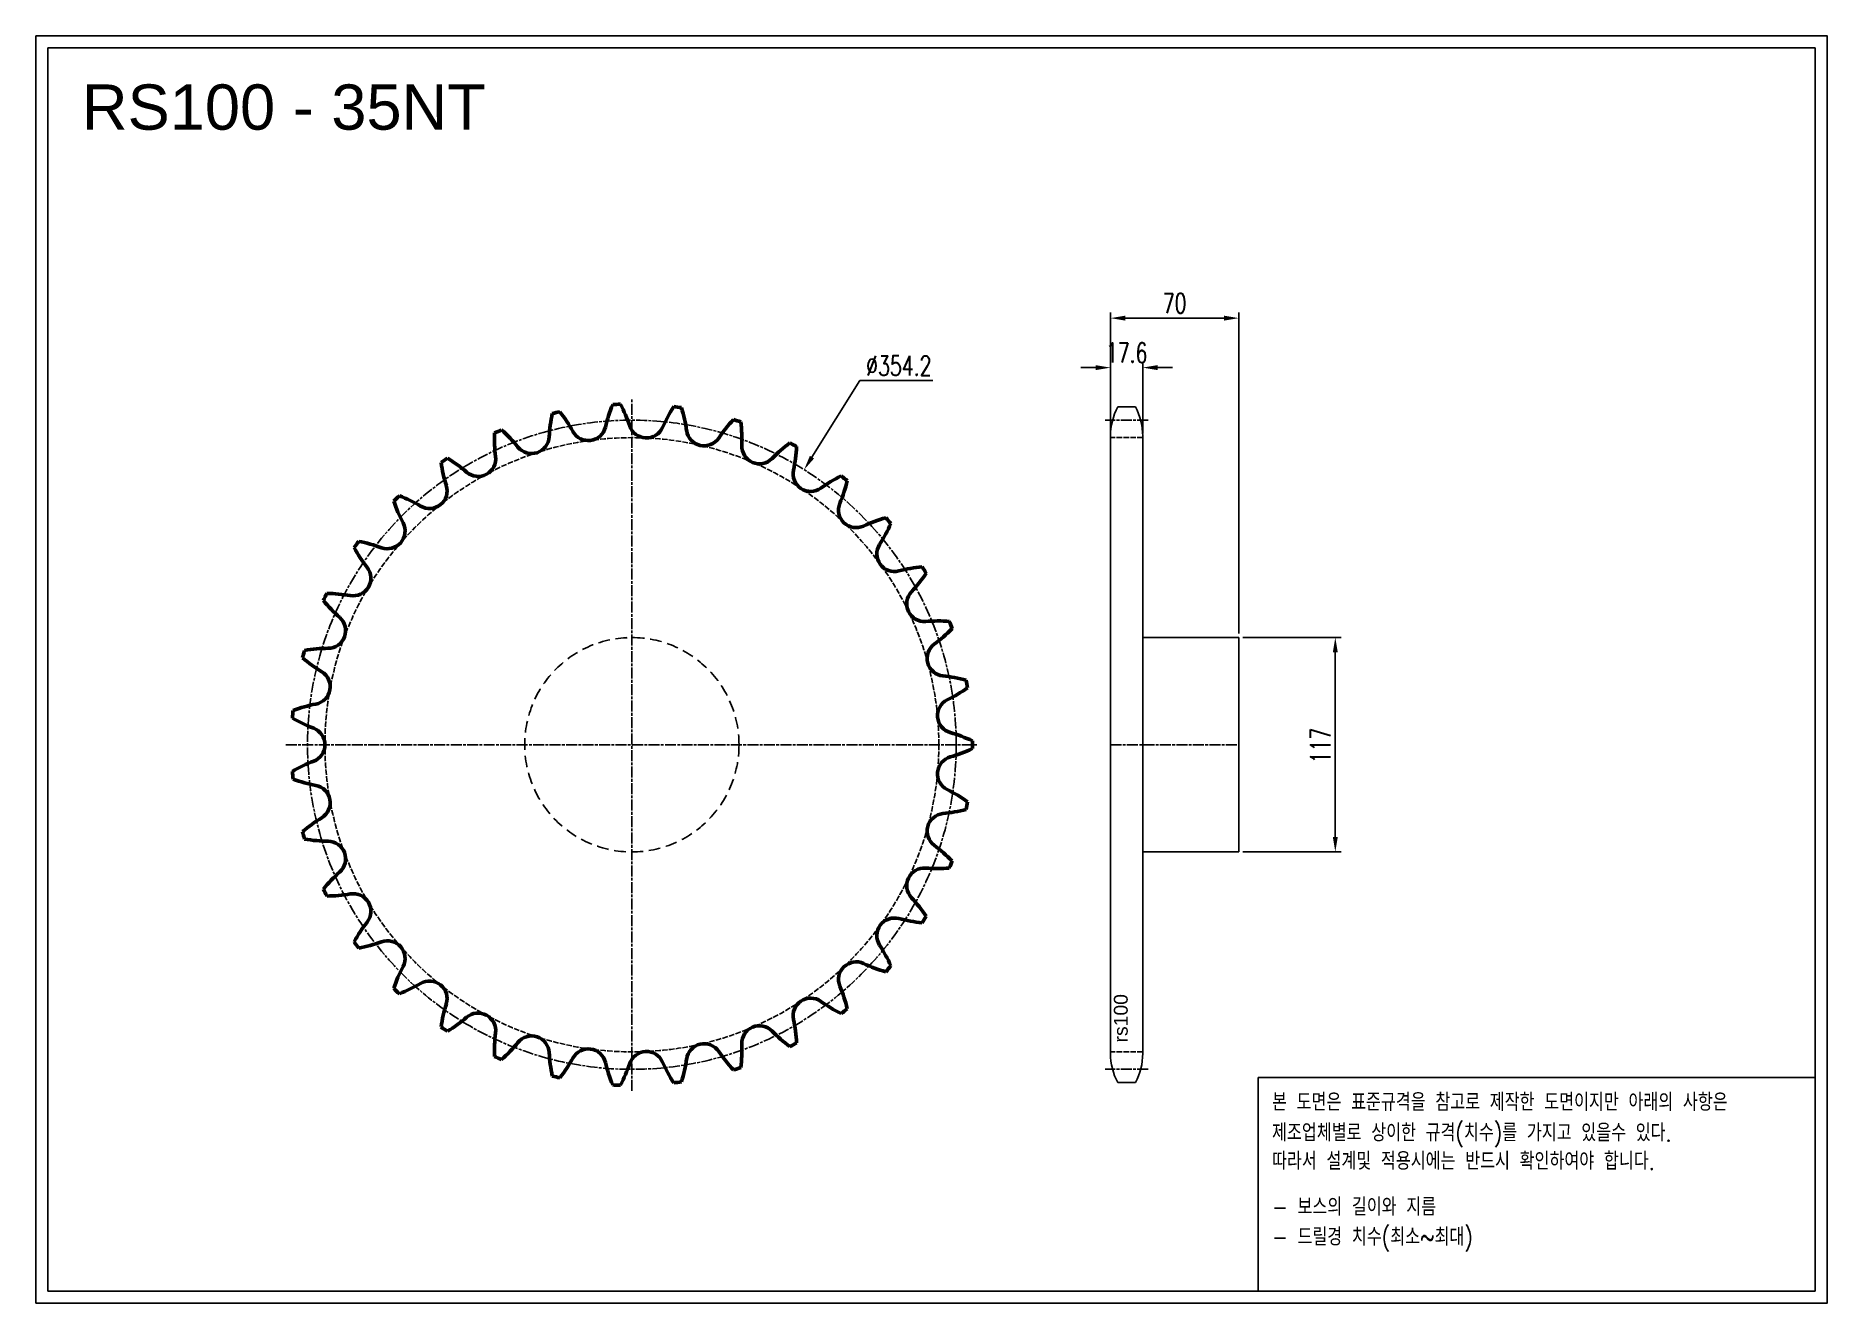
# Model space of a CAD drawing. Header units: millimetres. Extents: x -15735 to -14757, y 17237 to 17928.
import ezdxf

# ---------------------------------------------------------------- set-up
doc = ezdxf.new("R2010")
doc.units = ezdxf.units.MM
for name, pattern in [('AM_ISO02W050', [7.5, 6, -1.5]), ('AM_ISO02W050x2', [3.75, 3, -0.75]), ('AM_ISO08W050', [18, 12, -1.5, 3, -1.5]), ('AM_ISO08W050x2', [9, 6, -0.75, 1.5, -0.75]), ('HIDDEN', [9.525, 6.35, -3.175])]:
    doc.linetypes.add(name, pattern=pattern)
for name, color, linetype, lineweight in [('AM_0N', 7, 'Continuous', 50), ('AM_3N', 6, 'AM_ISO02W050', 25), ('AM_7', 4, 'AM_ISO08W050', 25), ('AM_7N', 4, 'AM_ISO08W050', 25)]:
    doc.layers.add(name, color=color, linetype=linetype, lineweight=lineweight)
doc.layers.add('HL', color=2, linetype='HIDDEN')
doc.layers.add('S-DIM', color=7, linetype='Continuous')
doc.styles.add('HAN', font='ROMANS.shx', dxfattribs={"width": 0.7, "bigfont": 'whgtxt.shx'})
doc.styles.add('HSG', font='SIMPLEX.shx', dxfattribs={"width": 0.7, "bigfont": 'HSG.shx'})
doc.styles.get("Standard").update_dxf_attribs({"font": 'arial.ttf'})
doc.dimstyles.new('APP23', dxfattribs={"dimscale": 4.5, "dimtxt": 2.4, "dimasz": 1.8, "dimexe": 0.7, "dimexo": 0.5, "dimgap": 0.6, "dimtad": 1, "dimtoh": 1, "dimdec": 1, "dimrnd": 0.01, "dimzin": 9, "dimdsep": 46, "dimtxsty": 'HSG', "dimcen": 0, "dimclrd": 1, "dimclre": 1, "dimclrt": 256, "dimazin": 2, "dimtp": 1, "dimtm": 1, "dimtfac": 0.5, "dimtdec": 1, "dimtix": 1, "dimtofl": 0, "dimtmove": 0, "dimatfit": 3, "dimfxl": 0, "dimtvp": 1, "dimtolj": 2, "dimlwd": -1, "dimlwe": -1, "dimarcsym": 0})

# ---------------------------------------------------------------- blocks, each defined once
blk = doc.blocks.new('*D1')
at = {"layer": 'Defpoints', "color": 0, "transparency": 16777216}
for p in [(-15077.95, 17600.07), (-15077.95, 17483.07), (-15025.22, 17483.07)]:
    blk.add_point(p, dxfattribs=at)
at = {"layer": 'S-DIM', "color": 1, "transparency": 16777216}
for p, q in [((-15075.7, 17600.07), (-15022.07, 17600.07)), ((-15025.22, 17591.97), (-15025.22, 17491.17)), ((-15075.7, 17483.07), (-15022.07, 17483.07))]:
    blk.add_line(p, q, dxfattribs=at)
for points in [[(-15026.57, 17591.97), (-15023.87, 17591.97), (-15025.22, 17600.07)], [(-15026.57, 17491.17), (-15023.87, 17491.17), (-15025.22, 17483.07)]]:
    blk.add_solid(points, dxfattribs=at)
at = {"layer": 'S-DIM', "transparency": 16777216, "insert": (-15033.32, 17541.16), "char_height": 10.8, "attachment_point": 5, "rotation": 90, "style": 'HSG'}
blk.add_mtext('\\A2;117', dxfattribs=at)
blk = doc.blocks.new('*D2')
at = {"layer": 'Defpoints', "color": 0, "transparency": 16777216}
for p in [(-15130.35, 17747.35), (-15147.95, 17710.01), (-15130.35, 17709.14)]:
    blk.add_point(p, dxfattribs=at)
at = {"layer": 'S-DIM', "color": 1, "transparency": 16777216}
for p, q in [((-15147.95, 17712.26), (-15147.95, 17750.5)), ((-15130.35, 17711.39), (-15130.35, 17750.5)), ((-15156.05, 17747.35), (-15164.15, 17747.35)), ((-15122.25, 17747.35), (-15114.15, 17747.35))]:
    blk.add_line(p, q, dxfattribs=at)
for points in [[(-15156.05, 17748.7), (-15156.05, 17746), (-15147.95, 17747.35)], [(-15122.25, 17748.7), (-15122.25, 17746), (-15130.35, 17747.35)]]:
    blk.add_solid(points, dxfattribs=at)
at = {"layer": 'S-DIM', "transparency": 16777216, "insert": (-15139.15, 17755.45), "char_height": 10.8, "attachment_point": 5, "style": 'HSG'}
blk.add_mtext('\\A2;17.6', dxfattribs=at)
blk = doc.blocks.new('*D3')
at = {"layer": 'Defpoints', "color": 0, "transparency": 16777216}
for p in [(-15077.95, 17774.35), (-15147.95, 17710.01), (-15077.95, 17600.07)]:
    blk.add_point(p, dxfattribs=at)
at = {"layer": 'S-DIM', "color": 1, "transparency": 16777216}
for p, q in [((-15147.95, 17712.26), (-15147.95, 17777.5)), ((-15139.85, 17774.35), (-15086.05, 17774.35)), ((-15077.95, 17602.32), (-15077.95, 17777.5))]:
    blk.add_line(p, q, dxfattribs=at)
for points in [[(-15139.85, 17775.7), (-15139.85, 17773), (-15147.95, 17774.35)], [(-15086.05, 17775.7), (-15086.05, 17773), (-15077.95, 17774.35)]]:
    blk.add_solid(points, dxfattribs=at)
at = {"layer": 'S-DIM', "transparency": 16777216, "insert": (-15112.95, 17782.45), "char_height": 10.8, "attachment_point": 5, "style": 'HSG'}
blk.add_mtext('\\A2;70', dxfattribs=at)
blk = doc.blocks.new('*D4')
at = {"layer": 'Defpoints', "color": 0, "transparency": 16777216}
for p in [(-15315.22, 17691.64), (-15503.28, 17391.5)]:
    blk.add_point(p, dxfattribs=at)
at = {"layer": 'S-DIM', "color": 1, "transparency": 16777216}
for p, q in [((-15284.75, 17740.28), (-15310.92, 17698.51)), ((-15244.97, 17740.28), (-15284.75, 17740.28))]:
    blk.add_line(p, q, dxfattribs=at)
blk.add_solid([(-15312.07, 17699.22), (-15309.78, 17697.79), (-15315.22, 17691.64)], dxfattribs=at)
at = {"layer": 'S-DIM', "transparency": 16777216, "insert": (-15263.51, 17748.38), "char_height": 10.8, "attachment_point": 5, "style": 'HSG'}
blk.add_mtext('\\A2;∅354.2', dxfattribs=at)
blk = doc.blocks.new('notice1')
at = {"color": 4}
blk.add_lwpolyline([(-22142.12, 1735.9), (-22053.8, 1735.9), (-22053.8, 1702.07), (-22142.12, 1702.07)], close=True, dxfattribs=at)
at = {"color": 4, "style": 'HAN', "width": 0.8}
for s, p in [('본 도면은 표준규격을 참고로 제작한 도면이지만 아래의 사항은', (-22139.9, 1730.62)), ('제조업체별로 상이한 규격(치수)를 가지고 있을수 있다.', (-22139.9, 1725.78)), ('따라서 설계및 적용시에는 반드시 확인하여야 합니다.', (-22139.9, 1721.28)), ('- 보스의 길이와 지름', (-22139.9, 1714.03)), ('- 드릴경 치수(최소~최대)', (-22139.9, 1709.27))]:
    blk.add_text(s, height=2.7949, dxfattribs=at).set_placement(p)

msp = doc.modelspace()

# ---------------------------------------------------------------- linework, layer by layer
for p, q in [((-15134.32, 17725.91), (-15143.98, 17725.91)), ((-15147.95, 17710.01), (-15147.95, 17373.13)), ((-15130.35, 17710.01), (-15130.35, 17373.13)), ((-15130.35, 17600.07), (-15077.95, 17600.07)), ((-15077.95, 17600.07), (-15077.95, 17483.07)), ((-15077.95, 17483.07), (-15130.35, 17483.07)), ((-15134.32, 17357.23), (-15143.98, 17357.23))]:
    msp.add_line(p, q)
for points in [[(-15734.65, 17928.37), (-14756.69, 17928.37), (-14756.69, 17236.89), (-15734.65, 17236.89)], [(-15728.07, 17921.79), (-14763.28, 17921.79), (-14763.28, 17243.47), (-15728.07, 17243.47)]]:
    msp.add_lwpolyline(points, close=True)
for centre, start, end in [((-15114.15, 17710.01), 151.93881, 180), ((-15164.15, 17710.01), 0, 28.06119), ((-15114.15, 17373.13), 180, 208.06119), ((-15164.15, 17373.13), 331.93881, 0)]:
    msp.add_arc(centre, 33.8, start, end)
at = {"layer": 'AM_0N'}
for centre, radius, start, end in [((-15369.96, 17704.69), 84.58, 167.95909, 176.71429), ((-15409.25, 17541.57), 185.91, 102.20489, 103.5094), ((-15515.43, 17671.49), 84.58, 29, 37.7552), ((-15341.47, 17695.05), 84.58, 157.67338, 166.42857), ((-15409.25, 17541.57), 185.91, 91.91918, 93.22368), ((-15490.53, 17688.36), 84.58, 18.71429, 27.46948), ((-15315.15, 17680.48), 84.58, 147.38766, 156.14286), ((-15409.25, 17541.57), 185.91, 81.63346, 82.93797), ((-15463.01, 17700.51), 84.58, 8.42857, 17.18377), ((-15399.72, 17709.09), 84.58, 178.2448, 187), ((-15409.25, 17541.57), 185.91, 112.4906, 113.79511), ((-15536.92, 17650.44), 84.58, 39.28571, 48.04091), ((-15433.04, 17717.16), 9.62, 209, 346.42857), ((-15401.3, 17718.59), 9.62, 198.71429, 336.14286), ((-15369.82, 17714.32), 9.62, 188.42857, 325.85714), ((-15291.86, 17661.45), 84.58, 137.10195, 145.85714), ((-15409.25, 17541.57), 185.91, 71.34775, 72.65225), ((-15433.76, 17707.56), 84.58, 358.14286, 6.89805), ((-15464.01, 17710.09), 9.62, 219.28571, 356.71429), ((-15339.61, 17704.5), 9.62, 178.14286, 315.57143), ((-15272.34, 17638.56), 84.58, 126.81623, 135.57143), ((-15409.25, 17541.57), 185.91, 61.06203, 62.36654), ((-15403.73, 17709.27), 84.58, 347.85714, 356.61234), ((-15409.25, 17541.57), 185.91, 122.77632, 124.08082), ((-15429.78, 17708.1), 84.58, 188.53052, 197.28571), ((-15554.31, 17625.9), 84.58, 49.57143, 58.32662), ((-15493.22, 17697.61), 9.62, 229.57143, 7), ((-15311.64, 17689.45), 9.62, 167.85714, 305.28571), ((-15519.73, 17680.11), 9.62, 239.85714, 17.28571), ((-15257.22, 17612.56), 84.58, 116.53052, 125.28571), ((-15373.88, 17705.59), 84.58, 337.57143, 346.32662), ((-15409.25, 17541.57), 185.91, 50.77632, 52.08082), ((-15409.25, 17541.57), 185.91, 133.06203, 134.36654), ((-15459.19, 17701.75), 84.58, 198.81623, 207.57143), ((-15567.04, 17598.64), 84.58, 59.85714, 68.61234), ((-15286.8, 17669.64), 9.62, 157.57143, 295), ((-15542.69, 17658.15), 9.62, 250.14286, 27.57143), ((-15246.99, 17584.27), 84.58, 106.2448, 115), ((-15345.16, 17696.63), 84.58, 327.28571, 336.04091), ((-15409.25, 17541.57), 185.91, 40.4906, 41.79511), ((-15409.25, 17541.57), 185.91, 143.34775, 144.65225), ((-15574.69, 17569.55), 84.58, 70.14286, 78.89805), ((-15486.99, 17690.26), 84.58, 209.10195, 217.85714), ((-15265.9, 17645.72), 9.62, 147.28571, 284.71429), ((-15561.37, 17632.45), 9.62, 260.42857, 37.85714), ((-15241.97, 17554.61), 84.58, 95.95909, 104.71429), ((-15318.5, 17682.7), 84.58, 317, 325.7552), ((-15409.25, 17541.57), 185.91, 30.20489, 31.5094), ((-15409.25, 17541.57), 185.91, 153.63346, 154.93797), ((-15577.03, 17539.56), 84.58, 80.42857, 89.18377), ((-15249.61, 17618.45), 9.62, 137, 274.42857), ((-15512.29, 17673.99), 84.58, 219.38766, 228.14286), ((-15575.15, 17603.83), 9.62, 270.71429, 48.14286), ((-15242.33, 17524.53), 84.58, 85.67338, 94.42857), ((-15294.76, 17664.23), 84.58, 306.71429, 315.46948), ((-15409.25, 17541.57), 185.91, 19.91918, 21.22368), ((-15573.97, 17509.64), 84.58, 90.71429, 99.46948), ((-15238.45, 17588.71), 9.62, 126.71429, 264.14286), ((-15409.25, 17541.57), 185.91, 163.91918, 165.22368), ((-15534.28, 17653.47), 84.58, 229.67338, 238.42857), ((-15583.6, 17573.21), 9.62, 281, 58.42857), ((-15248.06, 17495), 84.58, 75.38766, 84.14286), ((-15409.25, 17541.57), 185.91, 9.63346, 10.93797), ((-15232.77, 17557.45), 9.62, 116.42857, 253.85714), ((-15274.7, 17641.81), 84.58, 296.42857, 305.18377), ((-15409.25, 17541.57), 185.91, 174.20489, 175.5094), ((-15552.25, 17629.35), 84.58, 239.95909, 248.71429), ((-15565.63, 17480.74), 84.58, 101, 109.7552), ((-15586.45, 17541.57), 9.62, 291.28571, 68.71429), ((-15258.96, 17466.97), 84.58, 65.10195, 73.85714), ((-15232.77, 17525.69), 9.62, 106.14286, 243.57143), ((-15258.96, 17616.17), 84.58, 286.14286, 294.89805), ((-15409.25, 17541.57), 185.91, 359.34775, 0.65225), ((-15552.25, 17453.79), 84.58, 111.28571, 120.04091), ((-15409.25, 17541.57), 185.91, 184.4906, 185.79511), ((-15565.63, 17602.4), 84.58, 250.2448, 259), ((-15583.6, 17509.93), 9.62, 301.57143, 79), ((-15274.7, 17441.33), 84.58, 54.81623, 63.57143), ((-15248.06, 17588.14), 84.58, 275.85714, 284.61234), ((-15409.25, 17541.57), 185.91, 349.06203, 350.36654), ((-15534.28, 17429.67), 84.58, 121.57143, 130.32662), ((-15238.45, 17494.43), 9.62, 95.85714, 233.28571), ((-15409.25, 17541.57), 185.91, 194.77632, 196.08082), ((-15573.97, 17573.5), 84.58, 260.53052, 269.28571), ((-15575.15, 17479.31), 9.62, 311.85714, 89.28571), ((-15294.76, 17418.91), 84.58, 44.53052, 53.28571), ((-15409.25, 17541.57), 185.91, 338.77632, 340.08082), ((-15512.29, 17409.15), 84.58, 131.85714, 140.61234), ((-15249.61, 17464.69), 9.62, 85.57143, 223), ((-15242.33, 17558.61), 84.58, 265.57143, 274.32662), ((-15409.25, 17541.57), 185.91, 205.06203, 206.36654), ((-15577.03, 17543.58), 84.58, 270.81623, 279.57143), ((-15561.37, 17450.69), 9.62, 322.14286, 99.57143), ((-15318.5, 17400.44), 84.58, 34.2448, 43), ((-15265.9, 17437.42), 9.62, 75.28571, 212.71429), ((-15409.25, 17541.57), 185.91, 328.4906, 329.79511), ((-15486.99, 17392.88), 84.58, 142.14286, 150.89805), ((-15241.97, 17528.53), 84.58, 255.28571, 264.04091), ((-15409.25, 17541.57), 185.91, 215.34775, 216.65225), ((-15574.69, 17513.59), 84.58, 281.10195, 289.85714), ((-15542.69, 17424.99), 9.62, 332.42857, 109.85714), ((-15345.16, 17386.51), 84.58, 23.95909, 32.71429), ((-15459.19, 17381.39), 84.58, 152.42857, 161.18377), ((-15286.8, 17413.5), 9.62, 65, 202.42857), ((-15246.99, 17498.87), 84.58, 245, 253.7552), ((-15409.25, 17541.57), 185.91, 318.20489, 319.5094), ((-15409.25, 17541.57), 185.91, 225.63346, 226.93797), ((-15567.04, 17484.5), 84.58, 291.38766, 300.14286), ((-15519.73, 17403.03), 9.62, 342.71429, 120.14286), ((-15373.88, 17377.55), 84.58, 13.67338, 22.42857), ((-15429.78, 17375.04), 84.58, 162.71429, 171.46948), ((-15311.64, 17393.69), 9.62, 54.71429, 192.14286), ((-15257.22, 17470.58), 84.58, 234.71429, 243.46948), ((-15554.31, 17457.24), 84.58, 301.67338, 310.42857), ((-15493.22, 17385.53), 9.62, 353, 130.42857), ((-15339.61, 17378.64), 9.62, 44.42857, 181.85714), ((-15403.73, 17373.87), 84.58, 3.38766, 12.14286), ((-15409.25, 17541.57), 185.91, 307.91918, 309.22368), ((-15409.25, 17541.57), 185.91, 235.91918, 237.22368), ((-15399.72, 17374.05), 84.58, 173, 181.7552), ((-15536.92, 17432.7), 84.58, 311.95909, 320.71429), ((-15464.01, 17373.05), 9.62, 3.28571, 140.71429), ((-15369.82, 17368.82), 9.62, 34.14286, 171.57143), ((-15272.34, 17444.58), 84.58, 224.42857, 233.18377), ((-15409.25, 17541.57), 185.91, 297.63346, 298.93797), ((-15409.25, 17541.57), 185.91, 246.20489, 247.5094), ((-15369.96, 17378.45), 84.58, 183.28571, 192.04091), ((-15515.43, 17411.65), 84.58, 322.2448, 331), ((-15433.04, 17365.98), 9.62, 13.57143, 151), ((-15401.3, 17364.55), 9.62, 23.85714, 161.28571), ((-15463.01, 17382.63), 84.58, 342.81623, 351.57143), ((-15291.86, 17421.69), 84.58, 214.14286, 222.89805), ((-15433.76, 17375.58), 84.58, 353.10195, 1.85714), ((-15409.25, 17541.57), 185.91, 256.4906, 257.79511), ((-15341.47, 17388.09), 84.58, 193.57143, 202.32662), ((-15490.53, 17394.78), 84.58, 332.53052, 341.28571), ((-15315.15, 17402.66), 84.58, 203.85714, 212.61234), ((-15409.25, 17541.57), 185.91, 287.34775, 288.65225), ((-15409.25, 17541.57), 185.91, 266.77632, 268.08082), ((-15409.25, 17541.57), 185.91, 277.06203, 278.36654)]:
    msp.add_arc(centre, radius, start, end, dxfattribs=at)
at = {"layer": 'AM_3N', "linetype": 'AM_ISO02W050x2'}
for p, q in [((-15130.35, 17709.14), (-15147.95, 17709.14)), ((-15130.35, 17374), (-15147.95, 17374))]:
    msp.add_line(p, q, dxfattribs=at)
msp.add_circle((-15409.25, 17541.57), 167.57, dxfattribs=at)
at = {"layer": 'AM_7', "linetype": 'AM_ISO08W050x2'}
for p, q in [((-15127.35, 17718.67), (-15150.95, 17718.67)), ((-15147.95, 17541.57), (-15077.95, 17541.57)), ((-15127.35, 17364.47), (-15150.95, 17364.47))]:
    msp.add_line(p, q, dxfattribs=at)
msp.add_circle((-15409.25, 17541.57), 177.1, dxfattribs=at)
at = {"layer": 'AM_7N', "linetype": 'AM_ISO08W050x2'}
for p, q in [((-15409.25, 17352.66), (-15409.25, 17730.48)), ((-15598.16, 17541.57), (-15220.34, 17541.57))]:
    msp.add_line(p, q, dxfattribs=at)
at = {"layer": 'HL'}
msp.add_circle((-15409.25, 17541.57), 58.5, dxfattribs=at)

# ---------------------------------------------------------------- block references
at = {"xscale": 3.443293421567999, "yscale": 3.443293421567999, "zscale": 3.443293421567999}
msp.add_blockref('notice1', (61174.42, 11382.75), dxfattribs=at)

# ---------------------------------------------------------------- texts
msp.add_text('RS100 - 35NT', height=24.696).set_placement((-15709.47, 17877.17))
at = {"insert": (-15146.12, 17379.12), "char_height": 7.56, "width": 32.5046, "attachment_point": 1, "rotation": 90}
msp.add_mtext('rs100', dxfattribs=at)

# ---------------------------------------------------------------- dimensions: what is measured, and where the dimension line sits
at = {"layer": 'S-DIM'}
dim = msp.add_linear_dim(base=(-15077.95, 17774.35), p1=(-15147.95, 17710.01), p2=(-15077.95, 17600.07), dimstyle='APP23', dxfattribs=at)
dim.commit()
dim.dimension.update_dxf_attribs({"geometry": '*D3', "text_midpoint": (-15112.95, 17782.45)})
dim = msp.add_linear_dim(base=(-15130.35, 17747.35), p1=(-15147.95, 17710.01), p2=(-15130.35, 17709.14), dimstyle='APP23', dxfattribs=at)
dim.commit()
dim.dimension.update_dxf_attribs({"geometry": '*D2', "text_midpoint": (-15139.15, 17747.35), "dimtype": 128})
dim = msp.add_diameter_dim_2p(p1=(-15503.28, 17391.5), p2=(-15315.22, 17691.64), dimstyle='APP23', dxfattribs=at)
dim.commit()
dim.dimension.update_dxf_attribs({"geometry": '*D4', "text_midpoint": (-15263.51, 17740.28), "dimtype": 131})
dim = msp.add_linear_dim(base=(-15025.22, 17483.07), p1=(-15077.95, 17600.07), p2=(-15077.95, 17483.07), angle=90, dimstyle='APP23', dxfattribs=at)
dim.commit()
dim.dimension.update_dxf_attribs({"geometry": '*D1', "text_midpoint": (-15025.22, 17541.16), "dimtype": 128})

doc.saveas('drawing.dxf')
